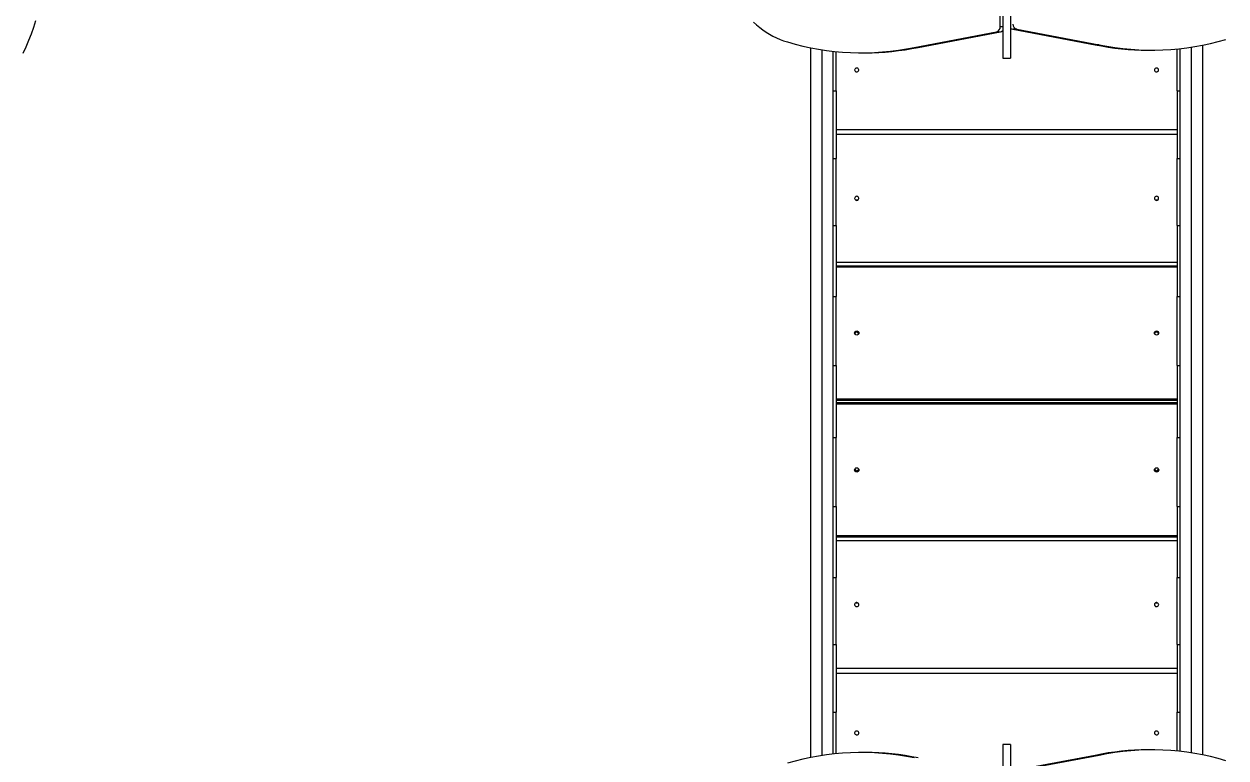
# Model space of a CAD drawing. Header units: millimetres. Extents: x -5136 to 7768, y -7241 to 6389.
# Drawn here: x 1003 to 3280, y -1260 to 130 of the extents above; entities that cross this region are included whole.
import ezdxf

# ---------------------------------------------------------------- set-up
doc = ezdxf.new("R2010")
doc.units = ezdxf.units.MM
for name, color, linetype in [('DiKom', 7, 'Continuous'), ('DIKOM_ОБЪЕКТ', 7, 'Continuous'), ('DIKOM_РАЗМЕР_ЗОНА', 7, 'Continuous'), ('DIKOM_РАЗМЕР_ОБЪЕКТА', 7, 'Continuous')]:
    doc.layers.add(name, color=color, linetype=linetype)
doc.styles.add('style1', font='arial.ttf', dxfattribs={"width": 0.8})
doc.dimstyles.new('1-50', dxfattribs={"dimtxt": 300, "dimasz": 200, "dimexe": 100, "dimexo": 0, "dimgap": 100, "dimtad": 1, "dimtxsty": 'style1', "dimcen": 200, "dimclrd": 7, "dimclre": 7, "dimclrt": 7, "dimadec": 1, "dimazin": 2, "dimtfac": 1, "dimtmove": 0, "dimatfit": 2, "dimfxl": 0, "dimlwd": 25, "dimlwe": 18, "dimarcsym": 0})

# ---------------------------------------------------------------- blocks, each defined once
blk = doc.blocks.new('*D10')
at = {"layer": 'Defpoints', "color": 0, "transparency": 16777216}
for p in [(-81.5, 4889.5), (2866.8, -3136.1), (6000.7, -3136.1)]:
    blk.add_point(p, dxfattribs=at)
at = {"layer": 'DiKom', "color": 7, "lineweight": 18, "transparency": 16777216}
for p, q in [((-81.5, 4889.5), (6100.7, 4889.5)), ((2866.8, -3136.1), (6100.7, -3136.1))]:
    blk.add_line(p, q, dxfattribs=at)
at = {"layer": 'DiKom', "color": 7, "lineweight": 25, "transparency": 16777216}
blk.add_line((6000.7, 4689.5), (6000.7, -2936.1), dxfattribs=at)
at = {"layer": 'DiKom', "color": 7, "transparency": 16777216}
for points in [[(5967.4, 4689.5), (6034.1, 4689.5), (6000.7, 4889.5)], [(5967.4, -2936.1), (6034.1, -2936.1), (6000.7, -3136.1)]]:
    blk.add_solid(points, dxfattribs=at)
at = {"layer": 'DiKom', "color": 7, "transparency": 16777216, "insert": (5747.6, 1729.6), "char_height": 300, "attachment_point": 5, "rotation": 90, "style": 'style1'}
blk.add_mtext('8000', dxfattribs=at)
blk = doc.blocks.new('*D11')
at = {"layer": 'Defpoints', "color": 0, "transparency": 16777216}
for p in [(-3635.9, 3225.1), (4714.3, -2234.9), (4714.3, -5855.6)]:
    blk.add_point(p, dxfattribs=at)
at = {"layer": 'DIKOM_РАЗМЕР_ОБЪЕКТА', "color": 7, "lineweight": 18, "transparency": 16777216}
for p, q in [((-3635.9, 3225.1), (-3635.9, -5955.6)), ((4714.3, -2234.9), (4714.3, -5955.6))]:
    blk.add_line(p, q, dxfattribs=at)
at = {"layer": 'DIKOM_РАЗМЕР_ОБЪЕКТА', "color": 7, "lineweight": 25, "transparency": 16777216}
blk.add_line((-3435.9, -5855.6), (4514.3, -5855.6), dxfattribs=at)
at = {"layer": 'DIKOM_РАЗМЕР_ОБЪЕКТА', "color": 7, "transparency": 16777216}
for points in [[(-3435.9, -5822.2), (-3435.9, -5888.9), (-3635.9, -5855.6)], [(4514.3, -5822.2), (4514.3, -5888.9), (4714.3, -5855.6)]]:
    blk.add_solid(points, dxfattribs=at)
at = {"layer": 'DIKOM_РАЗМЕР_ОБЪЕКТА', "color": 7, "transparency": 16777216, "insert": (351, -5602.3), "char_height": 300, "attachment_point": 5, "style": 'style1'}
blk.add_mtext('8350', dxfattribs=at)
blk = doc.blocks.new('*D12')
at = {"layer": 'Defpoints', "color": 0, "transparency": 16777216}
for p in [(-65.5, 6388.8), (-123.5, -5013.5), (7668.1, -5013.5)]:
    blk.add_point(p, dxfattribs=at)
at = {"layer": 'DIKOM_РАЗМЕР_ЗОНА', "color": 7, "lineweight": 18, "transparency": 16777216}
for p, q in [((-65.5, 6388.8), (7768.1, 6388.8)), ((-123.5, -5013.5), (7768.1, -5013.5))]:
    blk.add_line(p, q, dxfattribs=at)
at = {"layer": 'DIKOM_РАЗМЕР_ЗОНА', "color": 7, "lineweight": 25, "transparency": 16777216}
blk.add_line((7668.1, 6188.8), (7668.1, -4813.5), dxfattribs=at)
at = {"layer": 'DIKOM_РАЗМЕР_ЗОНА', "color": 7, "transparency": 16777216}
for points in [[(7634.7, 6188.8), (7701.4, 6188.8), (7668.1, 6388.8)], [(7634.7, -4813.5), (7701.4, -4813.5), (7668.1, -5013.5)]]:
    blk.add_solid(points, dxfattribs=at)
at = {"layer": 'DIKOM_РАЗМЕР_ЗОНА', "color": 7, "transparency": 16777216, "insert": (7414.9, 1332.3), "char_height": 300, "attachment_point": 5, "rotation": 90, "style": 'style1'}
blk.add_mtext('11400', dxfattribs=at)
blk = doc.blocks.new('*D13')
at = {"layer": 'Defpoints', "color": 0, "transparency": 16777216}
for p in [(-5135.9, 3339.1), (6199.1, -1534.9), (6199.1, -7141)]:
    blk.add_point(p, dxfattribs=at)
at = {"layer": 'DIKOM_РАЗМЕР_ОБЪЕКТА', "color": 7, "lineweight": 18, "transparency": 16777216}
for p, q in [((-5135.9, 3339.1), (-5135.9, -7241)), ((6199.1, -1534.9), (6199.1, -7241))]:
    blk.add_line(p, q, dxfattribs=at)
at = {"layer": 'DIKOM_РАЗМЕР_ОБЪЕКТА', "color": 7, "lineweight": 25, "transparency": 16777216}
blk.add_line((-4935.9, -7141), (5999.1, -7141), dxfattribs=at)
at = {"layer": 'DIKOM_РАЗМЕР_ОБЪЕКТА', "color": 7, "transparency": 16777216}
for points in [[(-4935.9, -7107.7), (-4935.9, -7174.3), (-5135.9, -7141)], [(5999.1, -7107.7), (5999.1, -7174.3), (6199.1, -7141)]]:
    blk.add_solid(points, dxfattribs=at)
at = {"layer": 'DIKOM_РАЗМЕР_ОБЪЕКТА', "color": 7, "transparency": 16777216, "insert": (1341, -6887.7), "char_height": 300, "attachment_point": 5, "style": 'style1'}
blk.add_mtext('11350', dxfattribs=at)

msp = doc.modelspace()

# ---------------------------------------------------------------- linework, layer by layer
at = {"layer": 'DIKOM_ОБЪЕКТ', "color": 7, "linetype": 'Continuous', "lineweight": 15}
for p, q in [((2852.302, 124.797), (2852.3, 706.257)), ((2856.82, 146.003), (2856.82, 64.828)), ((2871.82, 146.003), (2871.82, 64.828)), ((2689.256, 85.634), (2845.034, 114.927)), ((2696.756, 85.634), (2852.534, 114.927)), ((2845.034, 114.927), (2852.534, 114.927)), ((2852.302, 124.797), (2856.82, 124.797)), ((2883.599, 119.886), (2876.099, 119.886)), ((2876.099, 119.886), (3031.875, 90.593)), ((2883.599, 119.886), (3039.375, 90.593)), ((2493.314, -1259.518), (2493.314, 84.76)), ((2514.314, 81.042), (2514.314, -1255.801)), ((2535.314, 78.253), (2535.314, -1253.012)), ((2541.314, 3.238), (2541.314, 77.625)), ((2589.142, 75.276), (2596.642, 75.276)), ((2689.256, 85.634), (2696.756, 85.634)), ((3039.375, 90.593), (3031.875, 90.593)), ((3131.989, 80.235), (3139.489, 80.235)), ((3187.314, 3.238), (3187.314, 82.585)), ((3193.314, -1248.052), (3193.314, 83.212)), ((3214.314, -1250.84), (3214.314, 86.001)), ((3235.314, 89.718), (3235.314, -1254.558)), ((2856.82, 64.828), (2871.82, 64.828)), ((2535.314, 3.238), (2541.314, 3.238)), ((2541.314, 3.238), (2541.314, -124.869)), ((3187.314, 3.238), (3187.314, -124.869)), ((3187.314, 3.238), (3193.314, 3.238)), ((2541.314, -70.211), (3187.314, -70.211)), ((3187.314, -79.745), (2541.314, -79.745)), ((2535.314, -124.869), (2541.314, -124.869)), ((2541.314, -251.597), (2541.314, -124.869)), ((3187.314, -251.597), (3187.314, -124.869)), ((3187.314, -124.869), (3193.314, -124.869)), ((2535.314, -251.597), (2541.314, -251.597)), ((2541.314, -251.597), (2541.314, -386.043)), ((3187.314, -251.597), (3187.314, -386.043)), ((3187.314, -251.597), (3193.314, -251.597)), ((2541.314, -321.013), (3187.314, -321.013)), ((2541.314, -328.086), (3187.314, -328.086)), ((3187.314, -331.037), (2541.314, -331.037)), ((2535.314, -386.043), (2541.314, -386.043)), ((2541.314, -516.859), (2541.314, -386.043)), ((3187.314, -516.859), (3187.314, -386.043)), ((3187.314, -386.043), (3193.314, -386.043)), ((2535.314, -516.859), (2541.314, -516.859)), ((2541.314, -516.859), (2541.314, -653.438)), ((3187.314, -516.859), (3187.314, -653.438)), ((3187.314, -516.859), (3193.314, -516.859)), ((2541.314, -580.07), (3187.314, -580.07)), ((2541.314, -582.443), (3187.314, -582.443)), ((3187.314, -587.868), (2541.314, -587.868)), ((3187.314, -590.272), (2541.314, -590.272)), ((2535.314, -653.438), (2541.314, -653.438)), ((2541.314, -784.25), (2541.314, -653.438)), ((3187.314, -784.25), (3187.314, -653.438)), ((3187.314, -653.438), (3193.314, -653.438)), ((2535.314, -784.25), (2541.314, -784.25)), ((2541.314, -784.25), (2541.314, -918.688)), ((3187.314, -784.25), (3187.314, -918.688)), ((3187.314, -784.25), (3193.314, -784.25)), ((2541.314, -839.279), (3187.314, -839.279)), ((3187.314, -842.234), (2541.314, -842.234)), ((3187.314, -849.338), (2541.314, -849.338)), ((2535.314, -918.688), (2541.314, -918.688)), ((2541.314, -1045.405), (2541.314, -918.688)), ((3187.314, -1045.405), (3187.314, -918.688)), ((3187.314, -918.688), (3193.314, -918.688)), ((2535.314, -1045.405), (2541.314, -1045.405)), ((2541.314, -1045.405), (2541.314, -1173.496)), ((3187.314, -1045.405), (3187.314, -1173.496)), ((3187.314, -1045.405), (3193.314, -1045.405)), ((2541.314, -1090.53), (3187.314, -1090.53)), ((3187.314, -1100.132), (2541.314, -1100.132)), ((2535.314, -1173.496), (2541.314, -1173.496)), ((2541.314, -1252.384), (2541.314, -1173.496)), ((3187.314, -1247.424), (3187.314, -1173.496)), ((3187.314, -1173.496), (3193.314, -1173.496)), ((2596.642, -1250.035), (2589.142, -1250.035)), ((2871.82, -1234.627), (2856.82, -1234.627)), ((2856.82, -1234.627), (2856.82, -1315.802)), ((2871.82, -1234.627), (2871.82, -1315.802)), ((3139.489, -1245.075), (3131.989, -1245.075)), ((3031.875, -1255.433), (2876.097, -1284.726)), ((3039.375, -1255.433), (2883.597, -1284.726)), ((3039.375, -1255.433), (3031.875, -1255.433))]:
    msp.add_line(p, q, dxfattribs=at)
at = {"layer": 'DIKOM_ОБЪЕКТ', "color": 7, "linetype": 'Continuous', "lineweight": 15, "flags": 128}
for points in [[(1024.771, 135.971), (1020.521, 123.315), (1015.987, 110.792), (1011.17, 98.409), (1006.076, 86.176), (1000.707, 74.1)], [(2384.861, 133.474), (2390.537, 128.284), (2396.405, 123.387), (2402.453, 118.793), (2408.671, 114.51), (2415.046, 110.548), (2421.566, 106.913), (2428.218, 103.613), (2434.989, 100.654), (2441.867, 98.041), (2448.837, 95.781)], [(2576.314, 42.767), (2576.492, 41.701), (2577.009, 40.73), (2577.82, 39.94), (2578.852, 39.401), (2580.015, 39.161), (2581.204, 39.242), (2582.314, 39.636), (2583.246, 40.308), (2583.918, 41.198), (2584.269, 42.228), (2584.269, 43.305), (2583.918, 44.335), (2583.246, 45.226), (2582.314, 45.897), (2581.204, 46.291), (2580.015, 46.372), (2578.852, 46.132), (2577.82, 45.593), (2577.009, 44.803), (2576.492, 43.832), (2576.314, 42.767)], [(3144.314, 42.767), (3144.492, 41.701), (3145.009, 40.73), (3145.82, 39.94), (3146.852, 39.401), (3148.015, 39.161), (3149.204, 39.242), (3150.314, 39.636), (3151.246, 40.308), (3151.918, 41.198), (3152.269, 42.228), (3152.269, 43.305), (3151.918, 44.335), (3151.246, 45.226), (3150.314, 45.897), (3149.204, 46.291), (3148.015, 46.372), (3146.852, 46.132), (3145.82, 45.593), (3145.009, 44.803), (3144.492, 43.832), (3144.314, 42.767)], [(2576.314, -200.379), (2576.492, -201.517), (2577.009, -202.553), (2577.82, -203.397), (2578.852, -203.972), (2580.015, -204.228), (2581.204, -204.142), (2582.314, -203.722), (2583.246, -203.004), (2583.918, -202.054), (2584.269, -200.954), (2584.269, -199.803), (2583.918, -198.704), (2583.246, -197.753), (2582.314, -197.036), (2581.204, -196.615), (2580.015, -196.529), (2578.852, -196.785), (2577.82, -197.361), (2577.009, -198.204), (2576.492, -199.241), (2576.314, -200.379)], [(3144.314, -200.379), (3144.492, -201.517), (3145.009, -202.553), (3145.82, -203.397), (3146.852, -203.972), (3148.015, -204.228), (3149.204, -204.142), (3150.314, -203.722), (3151.246, -203.004), (3151.918, -202.054), (3152.269, -200.954), (3152.269, -199.803), (3151.918, -198.704), (3151.246, -197.753), (3150.314, -197.036), (3149.204, -196.615), (3148.015, -196.529), (3146.852, -196.785), (3145.82, -197.361), (3145.009, -198.204), (3144.492, -199.241), (3144.314, -200.379)], [(2584.314, -969.934), (2584.136, -968.797), (2583.619, -967.76), (2582.808, -966.917), (2581.775, -966.342), (2580.613, -966.086), (2579.424, -966.172), (2578.314, -966.592), (2577.382, -967.309), (2576.71, -968.26), (2576.359, -969.359), (2576.359, -970.509), (2576.71, -971.609), (2577.382, -972.559), (2578.314, -973.276), (2579.424, -973.696), (2580.613, -973.782), (2581.775, -973.526), (2582.808, -972.951), (2583.619, -972.108), (2584.136, -971.072), (2584.314, -969.934)], [(3152.314, -969.934), (3152.136, -968.797), (3151.619, -967.76), (3150.808, -966.917), (3149.775, -966.342), (3148.613, -966.086), (3147.424, -966.172), (3146.314, -966.592), (3145.382, -967.309), (3144.71, -968.26), (3144.359, -969.359), (3144.359, -970.509), (3144.71, -971.609), (3145.382, -972.559), (3146.314, -973.276), (3147.424, -973.696), (3148.613, -973.782), (3149.775, -973.526), (3150.808, -972.951), (3151.619, -972.108), (3152.136, -971.072), (3152.314, -969.934)], [(2584.314, -1213.047), (2584.136, -1211.982), (2583.619, -1211.011), (2582.808, -1210.222), (2581.775, -1209.683), (2580.613, -1209.444), (2579.424, -1209.524), (2578.314, -1209.918), (2577.382, -1210.589), (2576.71, -1211.479), (2576.359, -1212.508), (2576.359, -1213.585), (2576.71, -1214.615), (2577.382, -1215.504), (2578.314, -1216.176), (2579.424, -1216.569), (2580.613, -1216.65), (2581.775, -1216.41), (2582.808, -1215.872), (2583.619, -1215.082), (2584.136, -1214.112), (2584.314, -1213.047)], [(3152.314, -1213.047), (3152.136, -1211.982), (3151.619, -1211.011), (3150.808, -1210.222), (3149.775, -1209.683), (3148.613, -1209.444), (3147.424, -1209.524), (3146.314, -1209.918), (3145.382, -1210.589), (3144.71, -1211.479), (3144.359, -1212.508), (3144.359, -1213.585), (3144.71, -1214.615), (3145.382, -1215.504), (3146.314, -1216.176), (3147.424, -1216.569), (3148.613, -1216.65), (3149.775, -1216.41), (3150.808, -1215.872), (3151.619, -1215.082), (3152.136, -1214.112), (3152.314, -1213.047)]]:
    msp.add_lwpolyline(points, dxfattribs=at)
at = {"layer": 'DIKOM_ОБЪЕКТ', "color": 7, "linetype": 'Continuous', "lineweight": 15}
for centre in [(2580.303, -455.557), (3148.303, -455.557), (2580.325, -714.773), (3148.325, -714.773)]:
    msp.add_circle(centre, 3.989, dxfattribs=at)
for centre, radius, start, end in [((2842.635, 124.305), 9.68, 284.350369, 2.913922), ((2850.905, 123.058), 8.293, 281.332044, 315.502312), ((2877.728, 128.016), 8.292, 224.560471, 258.669431), ((2885.998, 129.264), 9.68, 177.086273, 255.649626), ((2589.088, 565.566), 490.274, 253.377364, 281.789063), ((3139.543, 570.525), 490.273, 258.21093, 286.622645), ((2596.545, 565.213), 489.938, 270.011351, 281.802457), ((3132.086, 570.172), 489.937, 258.197536, 269.988649), ((2580.314, -207.72), 4.129, 67.15582, 112.84418), ((3148.314, -207.72), 4.129, 67.15582, 112.84418), ((2580.314, -457.943), 4.004, 17.491556, 162.508444), ((3148.314, -457.943), 4.004, 17.491556, 162.508444), ((2580.314, -712.354), 4.004, 197.733914, 342.266086), ((3148.314, -712.354), 4.004, 197.733914, 342.266086), ((2580.314, -962.559), 4.13, 247.754608, 292.245392), ((3148.314, -962.559), 4.13, 247.754608, 292.245392), ((2589.088, -1740.325), 490.274, 78.210937, 106.622636), ((2596.545, -1739.972), 489.938, 78.197543, 89.988649), ((3132.086, -1735.012), 489.937, 90.011351, 101.802464), ((3139.543, -1735.365), 490.273, 73.377355, 101.78907)]:
    msp.add_arc(centre, radius, start, end, dxfattribs=at)

# ---------------------------------------------------------------- dimensions: what is measured, and where the dimension line sits
at = {"layer": 'DiKom'}
dim = msp.add_linear_dim(base=(6000.725, -3136.139), p1=(-81.509, 4889.535), p2=(2866.752, -3136.139), angle=90, text='8000', dimstyle='1-50', dxfattribs=at)
dim.commit()
dim.dimension.update_dxf_attribs({"geometry": '*D10', "text_midpoint": (6000.725, 1729.574), "dimtype": 160})
at = {"layer": 'DIKOM_РАЗМЕР_ЗОНА'}
dim = msp.add_linear_dim(base=(7668.064, -5013.475), p1=(-65.499, 6388.777), p2=(-123.455, -5013.475), angle=90, text='11400', dimstyle='1-50', dxfattribs=at)
dim.commit()
dim.dimension.update_dxf_attribs({"geometry": '*D12', "text_midpoint": (7668.064, 1332.283), "dimtype": 160})
at = {"layer": 'DIKOM_РАЗМЕР_ОБЪЕКТА'}
for base, p1, p2, text, picture, middle in [((6199.116, -7140.991), (-5135.921, 3339.121), (6199.116, -1534.929), '11350', '*D13', (1341.037, -7140.991)), ((4714.314, -5855.576), (-3635.921, 3225.1), (4714.314, -2234.9), '8350', '*D11', (351.043, -5855.576))]:
    dim = msp.add_linear_dim(base=base, p1=p1, p2=p2, text=text, dimstyle='1-50', dxfattribs=at)
    dim.commit()
    dim.dimension.update_dxf_attribs({"geometry": picture, "text_midpoint": middle, "dimtype": 160})

doc.saveas('drawing.dxf')
